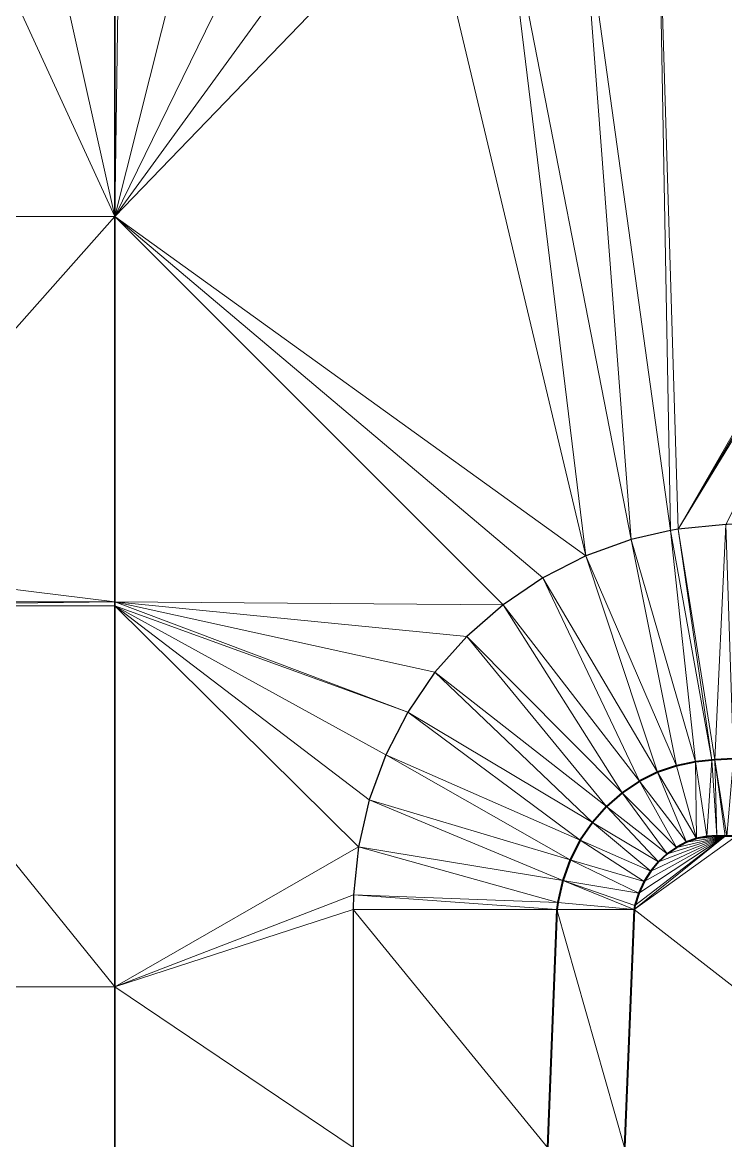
# Model space of a CAD drawing. Header units: metres. Extents: x 246428 to 246884, y 7418966 to 7419490.
# Drawn here: x 246825.43 to 246834.55, y 7419351.62 to 7419366.13 of the extents above; entities that cross this region are included whole.
import ezdxf

# ---------------------------------------------------------------- set-up
doc = ezdxf.new("R2010")
doc.units = ezdxf.units.M
doc.linetypes.add('blank name', pattern=[0])
doc.linetypes.add('HIDDEN', pattern=[9.525, 6.35, -3.175])
doc.layers.add('_12D_UNMAPPED', color=7, linetype='Continuous')
for name, color, linetype, lineweight in [('BATTER', 250, 'HIDDEN', 25), ('DRAINAGE_SWALE', 7, 'CHANNEL_DASHDOT_X4', 40), ('MISC_PATHS', 7, 'Continuous', 35)]:
    doc.layers.add(name, color=color, linetype=linetype, lineweight=lineweight)
doc.styles.get("Standard").update_dxf_attribs({"font": 'romans.shx', "width": 0.65})
doc.linetypes.add('CHANNEL_DASHDOT_X4', pattern='A,6,-1,1,-1,0.004,[">",Standard,S=4,R=0,X=0,Y=-1.7144],0.004,1,-1,6,-1,1,-1', length=20.008)

msp = doc.modelspace()

# ---------------------------------------------------------------- linework, layer by layer
at = {"layer": '_12D_UNMAPPED', "color": 3, "linetype": 'blank name', "lineweight": 0}
for points in [[(246826.627, 7419363.614, 36.477), (246822.627, 7419363.614, 36.437), (246824.687, 7419367.827, 36.499)], [(246825.687, 7419367.827, 36.509), (246826.627, 7419363.614, 36.477), (246824.687, 7419367.827, 36.499)], [(246826.627, 7419367.827, 36.519), (246826.627, 7419363.614, 36.477), (246825.687, 7419367.827, 36.509)], [(246826.627, 7419367.827, 36.519), (246826.627, 7419363.614, 36.477), (246826.627, 7419367.827, 36.519)], [(246826.627, 7419363.614, 36.477), (246826.627, 7419367.827, 36.519), (246826.687, 7419367.827, 36.519)], [(246832.739, 7419359.208, 36.614), (246826.627, 7419363.614, 36.477), (246830.687, 7419367.827, 36.551)], [(246830.687, 7419367.827, 36.551), (246826.627, 7419363.614, 36.477), (246829.687, 7419367.827, 36.543)], [(246829.687, 7419367.827, 36.543), (246826.627, 7419363.614, 36.477), (246828.687, 7419367.827, 36.535)], [(246828.687, 7419367.827, 36.535), (246826.627, 7419363.614, 36.477), (246827.687, 7419367.827, 36.527)], [(246826.627, 7419363.614, 36.477), (246826.687, 7419367.827, 36.519), (246827.687, 7419367.827, 36.527)], [(246831.687, 7419367.827, 36.559), (246832.739, 7419359.208, 36.614), (246830.687, 7419367.827, 36.551)], [(246832.687, 7419367.827, 36.567), (246833.327, 7419359.419, 36.625), (246831.687, 7419367.827, 36.559)], [(246833.327, 7419359.419, 36.625), (246832.739, 7419359.208, 36.614), (246831.687, 7419367.827, 36.559)], [(246833.687, 7419367.827, 36.575), (246833.839, 7419359.539, 36.634), (246832.687, 7419367.827, 36.567)], [(246833.839, 7419359.539, 36.634), (246833.327, 7419359.419, 36.625), (246832.687, 7419367.827, 36.567)], [(246837.23, 7419365.584, 36.618), (246837.268, 7419365.492, 36.619), (246833.687, 7419367.827, 36.575)], [(246837.156, 7419365.77, 36.616), (246837.192, 7419365.677, 36.617), (246833.687, 7419367.827, 36.575)], [(246837.192, 7419365.677, 36.617), (246837.23, 7419365.584, 36.618), (246833.687, 7419367.827, 36.575)], [(246837.121, 7419365.864, 36.615), (246837.156, 7419365.77, 36.616), (246833.687, 7419367.827, 36.575)], [(246837.268, 7419365.492, 36.619), (246837.308, 7419365.4, 36.62), (246833.687, 7419367.827, 36.575)], [(246837.308, 7419365.4, 36.62), (246833.936, 7419359.555, 36.634), (246833.687, 7419367.827, 36.575)], [(246833.936, 7419359.555, 36.634), (246833.839, 7419359.539, 36.634), (246833.687, 7419367.827, 36.575)], [(246834.687, 7419367.827, 36.583), (246837.121, 7419365.864, 36.615), (246833.687, 7419367.827, 36.575)], [(246837.35, 7419365.309, 36.621), (246833.936, 7419359.555, 36.634), (246837.308, 7419365.4, 36.62)], [(246837.392, 7419365.219, 36.622), (246833.936, 7419359.555, 36.634), (246837.35, 7419365.309, 36.621)], [(246834.558, 7419359.614, 36.639), (246833.936, 7419359.555, 36.634), (246837.392, 7419365.219, 36.622)], [(246822.627, 7419363.614, 36.437), (246826.627, 7419363.614, 36.477), (246822.627, 7419359.106, 36.392)], [(246826.627, 7419363.614, 36.477), (246826.627, 7419358.614, 36.427), (246822.627, 7419359.106, 36.392)], [(246831.665, 7419358.575, 36.593), (246826.627, 7419358.614, 36.427), (246826.627, 7419363.614, 36.477)], [(246831.665, 7419358.575, 36.593), (246826.627, 7419363.614, 36.477), (246832.182, 7419358.925, 36.604)], [(246826.627, 7419363.614, 36.477), (246832.739, 7419359.208, 36.614), (246832.182, 7419358.925, 36.604)], [(246833.936, 7419359.555, 36.634), (246834.373, 7419356.555, 35.876), (246833.839, 7419359.539, 36.634)], [(246834.558, 7419359.614, 36.639), (246834.411, 7419356.56, 35.876), (246833.936, 7419359.555, 36.634)], [(246834.411, 7419356.56, 35.876), (246834.373, 7419356.555, 35.876), (246833.936, 7419359.555, 36.634)], [(246834.656, 7419356.572, 35.878), (246834.411, 7419356.56, 35.876), (246834.558, 7419359.614, 36.639)], [(246833.327, 7419359.419, 36.625), (246833.914, 7419356.484, 35.873), (246832.739, 7419359.208, 36.614)], [(246833.839, 7419359.539, 36.634), (246834.162, 7419356.536, 35.874), (246833.327, 7419359.419, 36.625)], [(246834.162, 7419356.536, 35.874), (246833.914, 7419356.484, 35.873), (246833.327, 7419359.419, 36.625)], [(246834.373, 7419356.555, 35.876), (246834.162, 7419356.536, 35.874), (246833.839, 7419359.539, 36.634)], [(246832.739, 7419359.208, 36.614), (246833.669, 7419356.399, 35.871), (246832.182, 7419358.925, 36.604)], [(246833.914, 7419356.484, 35.873), (246833.669, 7419356.399, 35.871), (246832.739, 7419359.208, 36.614)], [(246826.627, 7419358.614, 36.427), (246822.627, 7419358.614, 36.387), (246822.627, 7419359.106, 36.392)], [(246833.434, 7419356.282, 35.869), (246831.665, 7419358.575, 36.593), (246832.182, 7419358.925, 36.604)], [(246833.669, 7419356.399, 35.871), (246833.434, 7419356.282, 35.869), (246832.182, 7419358.925, 36.604)], [(246822.627, 7419358.614, 36.387), (246826.627, 7419358.614, 36.427), (246822.627, 7419358.562, 36.386)], [(246826.627, 7419358.614, 36.427), (246826.627, 7419358.562, 36.426), (246822.627, 7419358.562, 36.386)], [(246826.627, 7419358.562, 36.426), (246826.627, 7419353.614, 36.451), (246822.627, 7419358.562, 36.386)], [(246822.627, 7419358.562, 36.386), (246826.627, 7419353.614, 36.451), (246822.627, 7419353.614, 36.411)], [(246826.627, 7419358.614, 36.427), (246830.78, 7419357.697, 36.572), (246830.427, 7419357.181, 36.561)], [(246826.627, 7419358.614, 36.427), (246831.665, 7419358.575, 36.593), (246831.195, 7419358.164, 36.583)], [(246826.627, 7419358.614, 36.427), (246831.195, 7419358.164, 36.583), (246830.78, 7419357.697, 36.572)], [(246826.627, 7419358.562, 36.426), (246826.627, 7419358.614, 36.427), (246830.427, 7419357.181, 36.561)], [(246826.627, 7419358.562, 36.426), (246830.427, 7419357.181, 36.561), (246830.141, 7419356.626, 36.551)], [(246826.627, 7419358.562, 36.426), (246830.141, 7419356.626, 36.551), (246829.926, 7419356.04, 36.54)], [(246826.627, 7419353.614, 36.451), (246826.627, 7419358.562, 36.426), (246829.786, 7419355.431, 36.53)], [(246826.627, 7419358.562, 36.426), (246829.926, 7419356.04, 36.54), (246829.786, 7419355.431, 36.53)], [(246831.195, 7419358.164, 36.583), (246831.665, 7419358.575, 36.593), (246833.212, 7419356.134, 35.867)], [(246831.665, 7419358.575, 36.593), (246833.434, 7419356.282, 35.869), (246833.212, 7419356.134, 35.867)], [(246830.78, 7419357.697, 36.572), (246831.195, 7419358.164, 36.583), (246833.007, 7419355.955, 35.865)], [(246831.195, 7419358.164, 36.583), (246833.212, 7419356.134, 35.867), (246833.007, 7419355.955, 35.865)], [(246830.427, 7419357.181, 36.561), (246830.78, 7419357.697, 36.572), (246832.824, 7419355.749, 35.863)], [(246830.78, 7419357.697, 36.572), (246833.007, 7419355.955, 35.865), (246832.824, 7419355.749, 35.863)], [(246830.141, 7419356.626, 36.551), (246830.427, 7419357.181, 36.561), (246832.666, 7419355.518, 35.861)], [(246830.427, 7419357.181, 36.561), (246832.824, 7419355.749, 35.863), (246832.666, 7419355.518, 35.861)], [(246829.926, 7419356.04, 36.54), (246830.141, 7419356.626, 36.551), (246832.537, 7419355.265, 35.859)], [(246830.141, 7419356.626, 36.551), (246832.666, 7419355.518, 35.861), (246832.537, 7419355.265, 35.859)], [(246833.914, 7419356.484, 35.873), (246834.162, 7419356.536, 35.874), (246834.177, 7419355.538, 35.851)], [(246834.162, 7419356.536, 35.874), (246834.373, 7419356.555, 35.876), (246834.31, 7419355.566, 35.853)], [(246834.162, 7419356.536, 35.874), (246834.31, 7419355.566, 35.853), (246834.177, 7419355.538, 35.851)], [(246834.373, 7419356.555, 35.876), (246834.441, 7419355.576, 35.854), (246834.31, 7419355.566, 35.853)], [(246834.373, 7419356.555, 35.876), (246834.411, 7419356.56, 35.876), (246834.441, 7419355.576, 35.854)], [(246834.411, 7419356.56, 35.876), (246834.656, 7419356.572, 35.878), (246834.568, 7419355.572, 35.856)], [(246834.411, 7419356.56, 35.876), (246834.568, 7419355.572, 35.856), (246834.549, 7419355.571, 35.856)], [(246834.411, 7419356.56, 35.876), (246834.549, 7419355.571, 35.856), (246834.441, 7419355.576, 35.854)], [(246833.434, 7419356.282, 35.869), (246833.669, 7419356.399, 35.871), (246834.045, 7419355.491, 35.849)], [(246833.669, 7419356.399, 35.871), (246833.914, 7419356.484, 35.873), (246834.177, 7419355.538, 35.851)], [(246833.669, 7419356.399, 35.871), (246834.177, 7419355.538, 35.851), (246834.045, 7419355.491, 35.849)], [(246833.212, 7419356.134, 35.867), (246833.434, 7419356.282, 35.869), (246833.917, 7419355.424, 35.847)], [(246833.434, 7419356.282, 35.869), (246834.045, 7419355.491, 35.849), (246833.917, 7419355.424, 35.847)], [(246833.007, 7419355.955, 35.865), (246833.212, 7419356.134, 35.867), (246833.795, 7419355.339, 35.845)], [(246833.212, 7419356.134, 35.867), (246833.917, 7419355.424, 35.847), (246833.795, 7419355.339, 35.845)], [(246829.786, 7419355.431, 36.53), (246829.926, 7419356.04, 36.54), (246832.439, 7419354.993, 35.857)], [(246829.926, 7419356.04, 36.54), (246832.537, 7419355.265, 35.859), (246832.439, 7419354.993, 35.857)], [(246832.824, 7419355.749, 35.863), (246833.007, 7419355.955, 35.865), (246833.682, 7419355.236, 35.843)], [(246833.007, 7419355.955, 35.865), (246833.795, 7419355.339, 35.845), (246833.682, 7419355.236, 35.843)], [(246832.666, 7419355.518, 35.861), (246832.824, 7419355.749, 35.863), (246833.582, 7419355.116, 35.841)], [(246832.824, 7419355.749, 35.863), (246833.682, 7419355.236, 35.843), (246833.582, 7419355.116, 35.841)], [(246832.537, 7419355.265, 35.859), (246832.666, 7419355.518, 35.861), (246833.495, 7419354.98, 35.839)], [(246832.666, 7419355.518, 35.861), (246833.582, 7419355.116, 35.841), (246833.495, 7419354.98, 35.839)], [(246833.364, 7419354.617, 35.835), (246834.691, 7419355.572, 35.858), (246837.338, 7419351.529, 36.837)], [(246834.549, 7419355.571, 35.856), (246834.691, 7419355.572, 35.858), (246833.364, 7419354.617, 35.835)], [(246833.375, 7419354.669, 35.835), (246834.549, 7419355.571, 35.856), (246833.364, 7419354.617, 35.835)], [(246833.426, 7419354.83, 35.837), (246834.549, 7419355.571, 35.856), (246833.375, 7419354.669, 35.835)], [(246833.495, 7419354.98, 35.839), (246834.549, 7419355.571, 35.856), (246833.426, 7419354.83, 35.837)], [(246833.582, 7419355.116, 35.841), (246834.549, 7419355.571, 35.856), (246833.495, 7419354.98, 35.839)], [(246833.682, 7419355.236, 35.843), (246834.549, 7419355.571, 35.856), (246833.582, 7419355.116, 35.841)], [(246833.795, 7419355.339, 35.845), (246834.549, 7419355.571, 35.856), (246833.682, 7419355.236, 35.843)], [(246833.917, 7419355.424, 35.847), (246834.549, 7419355.571, 35.856), (246833.795, 7419355.339, 35.845)], [(246834.045, 7419355.491, 35.849), (246834.549, 7419355.571, 35.856), (246833.917, 7419355.424, 35.847)], [(246834.177, 7419355.538, 35.851), (246834.549, 7419355.571, 35.856), (246834.045, 7419355.491, 35.849)], [(246834.31, 7419355.566, 35.853), (246834.549, 7419355.571, 35.856), (246834.177, 7419355.538, 35.851)], [(246834.441, 7419355.576, 35.854), (246834.549, 7419355.571, 35.856), (246834.31, 7419355.566, 35.853)], [(246834.688, 7419355.572, 35.858), (246834.691, 7419355.572, 35.858), (246834.549, 7419355.571, 35.856)], [(246834.568, 7419355.572, 35.856), (246834.688, 7419355.572, 35.858), (246834.549, 7419355.571, 35.856)], [(246826.627, 7419353.614, 36.451), (246829.786, 7419355.431, 36.53), (246829.723, 7419354.81, 36.519)], [(246829.723, 7419354.81, 36.519), (246829.786, 7419355.431, 36.53), (246832.376, 7419354.707, 35.855)], [(246829.786, 7419355.431, 36.53), (246832.439, 7419354.993, 35.857), (246832.376, 7419354.707, 35.855)], [(246832.439, 7419354.993, 35.857), (246832.537, 7419355.265, 35.859), (246833.426, 7419354.83, 35.837)], [(246832.537, 7419355.265, 35.859), (246833.495, 7419354.98, 35.839), (246833.426, 7419354.83, 35.837)], [(246832.376, 7419354.707, 35.855), (246832.439, 7419354.993, 35.857), (246833.364, 7419354.617, 35.835)], [(246832.439, 7419354.993, 35.857), (246833.426, 7419354.83, 35.837), (246833.375, 7419354.669, 35.835)], [(246832.439, 7419354.993, 35.857), (246833.375, 7419354.669, 35.835), (246833.364, 7419354.617, 35.835)], [(246826.627, 7419353.614, 36.451), (246829.723, 7419354.81, 36.519), (246829.719, 7419354.617, 36.516)], [(246829.719, 7419354.617, 36.516), (246829.723, 7419354.81, 36.519), (246832.364, 7419354.617, 35.855)], [(246829.723, 7419354.81, 36.519), (246832.376, 7419354.707, 35.855), (246832.364, 7419354.617, 35.855)], [(246826.627, 7419353.614, 36.451), (246829.719, 7419354.617, 36.516), (246829.719, 7419351.529, 36.464)], [(246829.719, 7419354.617, 36.516), (246832.364, 7419354.617, 35.855), (246832.242, 7419351.529, 35.833)], [(246829.719, 7419351.529, 36.464), (246829.719, 7419354.617, 36.516), (246832.242, 7419351.529, 35.833)], [(246832.242, 7419351.529, 35.833), (246832.364, 7419354.617, 35.855), (246833.242, 7419351.529, 35.813)], [(246832.364, 7419354.617, 35.855), (246832.376, 7419354.707, 35.855), (246833.364, 7419354.617, 35.835)], [(246832.364, 7419354.617, 35.855), (246833.364, 7419354.617, 35.835), (246833.242, 7419351.529, 35.813)], [(246833.242, 7419351.529, 35.813), (246833.364, 7419354.617, 35.835), (246837.338, 7419351.529, 36.837)], [(246822.627, 7419353.614, 36.411), (246826.627, 7419349.688, 36.471), (246822.627, 7419349.688, 36.431)], [(246826.627, 7419353.614, 36.451), (246826.627, 7419349.688, 36.471), (246822.627, 7419353.614, 36.411)], [(246826.627, 7419349.688, 36.471), (246826.627, 7419353.614, 36.451), (246829.719, 7419351.529, 36.464)]]:
    msp.add_3dface(points, dxfattribs=at)
at = {"layer": 'BATTER'}
msp.add_polyline3d([(246852.051, 7419360.128, 36.689), (246847.053, 7419359.981, 36.722), (246846.617, 7419359.968, 36.725), (246842.055, 7419359.834, 36.693), (246837.387, 7419359.697, 36.659), (246837.387, 7419359.697, 36.659), (246837.057, 7419359.687, 36.657), (246834.572, 7419359.615, 36.639), (246834.558, 7419359.614, 36.639), (246833.936, 7419359.555, 36.634), (246833.839, 7419359.539, 36.634), (246833.327, 7419359.419, 36.625), (246832.739, 7419359.208, 36.614), (246832.182, 7419358.925, 36.604), (246831.665, 7419358.575, 36.593), (246831.195, 7419358.164, 36.583), (246830.78, 7419357.697, 36.572), (246830.427, 7419357.181, 36.561), (246830.141, 7419356.626, 36.551), (246829.926, 7419356.04, 36.54), (246829.786, 7419355.431, 36.53), (246829.723, 7419354.81, 36.519), (246829.719, 7419354.617, 36.516), (246829.719, 7419351.529, 36.464)], dxfattribs=at)
at = {"layer": 'DRAINAGE_SWALE'}
for points in [[(246852.131, 7419357.374, 36), (246847.142, 7419356.952, 35.965), (246846.707, 7419356.915, 35.962), (246842.144, 7419356.785, 35.93), (246837.476, 7419356.652, 35.898), (246837.476, 7419356.652, 35.898), (246837.146, 7419356.643, 35.895), (246834.662, 7419356.572, 35.878), (246834.656, 7419356.572, 35.878), (246834.411, 7419356.56, 35.876), (246834.373, 7419356.555, 35.876), (246834.162, 7419356.536, 35.874), (246833.914, 7419356.484, 35.873), (246833.669, 7419356.399, 35.871), (246833.434, 7419356.282, 35.869), (246833.212, 7419356.134, 35.867), (246833.007, 7419355.955, 35.865), (246832.824, 7419355.749, 35.863), (246832.666, 7419355.518, 35.861), (246832.537, 7419355.265, 35.859), (246832.439, 7419354.993, 35.857), (246832.376, 7419354.707, 35.855), (246832.364, 7419354.617, 35.855), (246832.242, 7419351.529, 35.833)], [(246852.161, 7419356.374, 35.98), (246847.171, 7419355.953, 35.945), (246846.736, 7419355.916, 35.942), (246842.174, 7419355.786, 35.91), (246837.505, 7419355.653, 35.878), (246837.505, 7419355.653, 35.878), (246837.176, 7419355.643, 35.875), (246834.691, 7419355.572, 35.858), (246834.688, 7419355.572, 35.858), (246834.568, 7419355.572, 35.856), (246834.549, 7419355.571, 35.856), (246834.441, 7419355.576, 35.854), (246834.31, 7419355.566, 35.853), (246834.177, 7419355.538, 35.851), (246834.045, 7419355.491, 35.849), (246833.917, 7419355.424, 35.847), (246833.795, 7419355.339, 35.845), (246833.682, 7419355.236, 35.843), (246833.582, 7419355.116, 35.841), (246833.495, 7419354.98, 35.839), (246833.426, 7419354.83, 35.837), (246833.375, 7419354.669, 35.835), (246833.364, 7419354.617, 35.835), (246833.242, 7419351.529, 35.813)]]:
    msp.add_polyline3d(points, dxfattribs=at)
at = {"layer": 'MISC_PATHS'}
msp.add_polyline3d([(246826.627, 7419378.614, 36.446), (246826.627, 7419373.614, 36.48), (246826.627, 7419368.614, 36.514), (246826.627, 7419367.827, 36.519), (246826.627, 7419363.614, 36.477), (246826.627, 7419358.614, 36.427), (246826.627, 7419358.562, 36.426), (246826.627, 7419353.614, 36.451), (246826.627, 7419349.688, 36.471), (246826.627, 7419349.003, 36.467), (246826.627, 7419348.614, 36.464), (246826.627, 7419346.335, 36.446), (246826.627, 7419343.614, 36.403), (246826.627, 7419343.006, 36.394), (246826.627, 7419338.614, 36.306), (246826.627, 7419333.614, 36.206), (246826.627, 7419328.614, 36.106), (246826.627, 7419325.419, 36.042), (246826.627, 7419323.614, 36.033), (246826.627, 7419318.614, 36.008), (246826.627, 7419313.614, 35.983), (246826.627, 7419308.614, 35.958)], dxfattribs=at)

doc.saveas('drawing.dxf')
